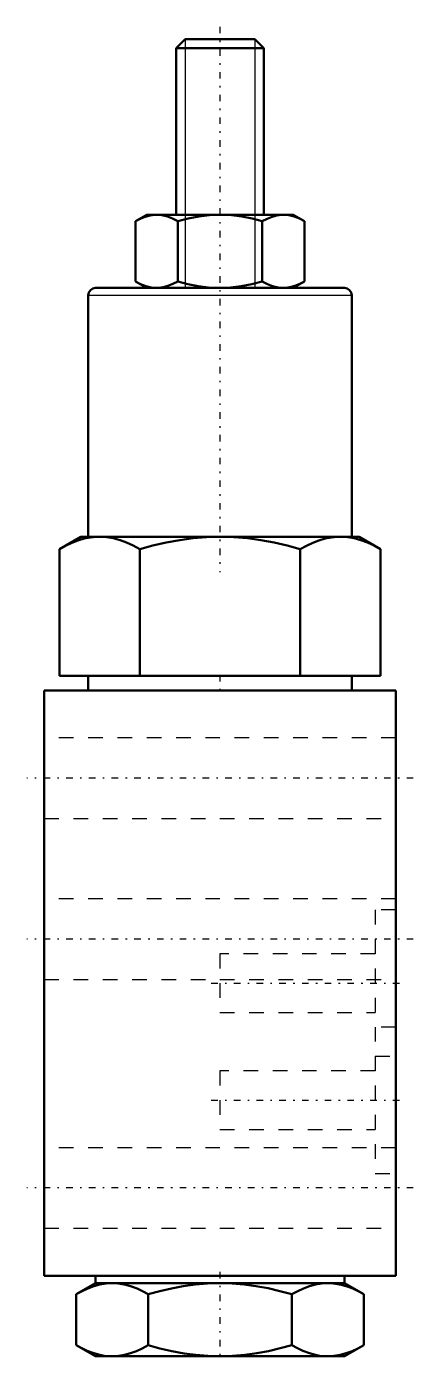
# Model space of a CAD drawing. Header units: millimetres. Extents: x -20 to 135, y -67 to 90.
# Drawn here: x 108.7 to 135.1, y -1.3 to 89.8 of the extents above.
import ezdxf

# ---------------------------------------------------------------- set-up
doc = ezdxf.new("R2010")
doc.units = ezdxf.units.MM
doc.linetypes.add('Center', pattern=[1.5, 0.45, -0.5, 0.05, -0.5])
doc.linetypes.add('Dashed', pattern=[2, 1, -1])
for name, color, linetype, lineweight in [('AM_0', 7, 'Continuous', 50), ('AM_4', 3, 'Continuous', 25), ('AM_5', 3, 'Continuous', 25), ('AM_7', 7, 'Center', 25), ('AM_9', 6, 'Dashed', 25)]:
    doc.layers.add(name, color=color, linetype=linetype, lineweight=lineweight)

msp = doc.modelspace()

# ---------------------------------------------------------------- linework, layer by layer
at = {"layer": 'AM_0'}
for p, q in [((119.529, 88.984), (118.915, 88.37)), ((119.529, 88.984), (124.302, 88.984)), ((124.915, 88.37), (124.302, 88.984)), ((118.915, 88.37), (118.915, 76.984)), ((118.915, 88.37), (124.915, 88.37)), ((124.915, 76.984), (124.915, 88.37)), ((116.915, 76.984), (116.142, 76.537)), ((126.915, 76.984), (116.915, 76.984)), ((127.689, 76.537), (126.915, 76.984)), ((116.142, 76.537), (116.142, 72.43)), ((119.028, 76.537), (119.028, 72.43)), ((124.802, 76.537), (124.802, 72.43)), ((127.689, 76.537), (127.689, 72.43)), ((116.142, 72.43), (116.915, 71.984)), ((126.915, 71.984), (127.689, 72.43)), ((112.915, 71.484), (112.915, 54.984)), ((113.415, 71.984), (130.415, 71.984)), ((130.915, 54.984), (130.915, 71.484)), ((112.415, 54.984), (110.945, 54.135)), ((131.415, 54.984), (112.415, 54.984)), ((132.885, 54.135), (131.415, 54.984)), ((110.945, 54.135), (110.945, 45.484)), ((116.43, 54.135), (116.43, 45.484)), ((127.4, 54.135), (127.4, 45.484)), ((132.885, 54.135), (132.885, 45.484)), ((110.945, 45.484), (132.885, 45.484)), ((112.915, 45.484), (112.915, 44.484)), ((130.915, 44.484), (130.915, 45.484)), ((109.915, 44.484), (133.915, 44.484)), ((109.915, 44.484), (109.915, 4.484)), ((133.915, 44.484), (133.915, 4.484)), ((109.915, 4.484), (133.915, 4.484)), ((113.415, 3.984), (112.1, 3.224)), ((113.415, 4.484), (113.415, 3.984)), ((130.415, 3.984), (113.415, 3.984)), ((130.415, 3.984), (130.415, 4.484)), ((131.73, 3.224), (130.415, 3.984)), ((112.1, -0.257), (112.1, 3.224)), ((117.008, -0.257), (117.008, 3.224)), ((126.823, -0.257), (126.823, 3.224)), ((131.73, -0.257), (131.73, 3.224)), ((112.1, -0.257), (113.415, -1.016)), ((130.415, -1.016), (131.73, -0.257)), ((130.415, -1.016), (113.415, -1.016))]:
    msp.add_line(p, q, dxfattribs=at)
for points in [[(117.585, 76.984), (117.482, 76.981), (117.145, 76.939), (116.811, 76.848), (116.474, 76.712), (116.142, 76.537)], [(119.028, 76.537), (118.677, 76.72), (118.321, 76.861), (117.954, 76.952), (117.585, 76.984)], [(121.915, 76.984), (121.191, 76.953), (120.472, 76.866), (119.745, 76.724), (119.028, 76.537)], [(124.802, 76.537), (124.112, 76.717), (123.412, 76.857), (122.692, 76.949), (121.967, 76.984), (121.915, 76.984)], [(126.245, 76.984), (126.143, 76.981), (125.806, 76.939), (125.471, 76.848), (125.134, 76.712), (124.802, 76.537)], [(127.689, 76.537), (127.337, 76.72), (126.981, 76.861), (126.615, 76.952), (126.245, 76.984)], [(116.142, 72.43), (116.493, 72.247), (116.849, 72.106), (117.216, 72.015), (117.585, 71.984)], [(117.585, 71.984), (117.688, 71.986), (118.025, 72.028), (118.359, 72.119), (118.696, 72.256), (119.028, 72.43)], [(119.028, 72.43), (119.719, 72.25), (120.418, 72.11), (121.138, 72.019), (121.863, 71.984), (121.915, 71.984)], [(121.915, 71.984), (122.639, 72.014), (123.359, 72.102), (124.085, 72.244), (124.802, 72.43)], [(124.802, 72.43), (125.153, 72.247), (125.509, 72.106), (125.876, 72.015), (126.245, 71.984)], [(126.245, 71.984), (126.348, 71.986), (126.685, 72.028), (127.019, 72.119), (127.356, 72.256), (127.689, 72.43)], [(113.688, 54.984), (113.493, 54.979), (113.066, 54.937), (112.64, 54.852), (112.217, 54.727), (111.79, 54.562), (111.366, 54.363), (110.945, 54.135)], [(116.43, 54.135), (115.987, 54.375), (115.538, 54.582), (115.087, 54.751), (114.623, 54.878), (114.156, 54.957), (113.688, 54.984)], [(121.915, 54.984), (121.91, 54.984), (120.993, 54.958), (120.079, 54.882), (119.17, 54.759), (118.249, 54.589), (117.335, 54.379), (116.43, 54.135)], [(127.4, 54.135), (126.512, 54.375), (125.616, 54.582), (124.713, 54.751), (123.785, 54.878), (122.851, 54.957), (121.915, 54.984)], [(130.142, 54.984), (129.947, 54.979), (129.52, 54.937), (129.095, 54.852), (128.672, 54.727), (128.244, 54.562), (127.82, 54.363), (127.4, 54.135)], [(132.885, 54.135), (132.441, 54.375), (131.993, 54.582), (131.541, 54.751), (131.077, 54.878), (130.61, 54.957), (130.142, 54.984)], [(112.1, 3.224), (112.497, 3.439), (112.898, 3.624), (113.302, 3.775), (113.717, 3.889), (114.135, 3.96), (114.554, 3.984)], [(114.554, 3.984), (114.728, 3.98), (115.11, 3.942), (115.491, 3.866), (115.87, 3.754), (116.252, 3.606), (116.632, 3.429), (117.008, 3.224)], [(117.008, 3.224), (117.799, 3.439), (118.598, 3.623), (119.403, 3.774), (120.23, 3.888), (121.063, 3.959), (121.897, 3.984), (121.915, 3.984)], [(121.915, 3.984), (122.736, 3.961), (123.555, 3.893), (124.369, 3.783), (125.194, 3.631), (126.012, 3.443), (126.823, 3.224)], [(126.823, 3.224), (127.22, 3.439), (127.621, 3.624), (128.025, 3.775), (128.44, 3.889), (128.858, 3.96), (129.276, 3.984)], [(129.276, 3.984), (129.451, 3.98), (129.833, 3.942), (130.214, 3.866), (130.592, 3.754), (130.975, 3.606), (131.354, 3.429), (131.73, 3.224)], [(114.554, -1.016), (114.379, -1.012), (113.997, -0.974), (113.616, -0.898), (113.238, -0.786), (112.856, -0.639), (112.476, -0.461), (112.1, -0.257)], [(117.008, -0.257), (116.611, -0.472), (116.21, -0.657), (115.805, -0.808), (115.39, -0.922), (114.973, -0.992), (114.554, -1.016)], [(121.915, -1.016), (121.094, -0.993), (120.275, -0.926), (119.461, -0.816), (118.636, -0.664), (117.818, -0.476), (117.008, -0.257)], [(126.823, -0.257), (126.031, -0.471), (125.232, -0.656), (124.427, -0.807), (123.6, -0.921), (122.767, -0.991), (121.933, -1.016), (121.915, -1.016)], [(129.276, -1.016), (129.102, -1.012), (128.72, -0.974), (128.339, -0.898), (127.96, -0.786), (127.578, -0.639), (127.199, -0.461), (126.823, -0.257)], [(131.73, -0.257), (131.333, -0.472), (130.932, -0.657), (130.528, -0.808), (130.113, -0.922), (129.695, -0.992), (129.276, -1.016)]]:
    msp.add_lwpolyline(points, dxfattribs=at)
for centre, start, end in [((113.415, 71.484), 90, 180), ((130.415, 71.484), 360, 90)]:
    msp.add_arc(centre, 0.5, start, end, dxfattribs=at)
at = {"layer": 'AM_4'}
msp.add_line((112.915, 71.484), (130.915, 71.484), dxfattribs=at)
at = {"layer": 'AM_5'}
for p, q in [((119.529, 88.984), (119.529, 71.984)), ((124.302, 88.984), (124.302, 71.984)), ((118.915, 71.984), (119.529, 71.984)), ((124.915, 71.984), (124.302, 71.984))]:
    msp.add_line(p, q, dxfattribs=at)
at = {"layer": 'AM_7'}
for p, q in [((121.915, 89.834), (121.915, 52.559)), ((121.915, 45.534), (121.915, 44.434)), ((135.115, 38.484), (108.715, 38.484)), ((135.115, 27.484), (108.715, 27.484)), ((121.315, 24.484), (134.515, 24.484)), ((121.315, 16.484), (134.515, 16.484)), ((135.115, 10.484), (108.715, 10.484)), ((121.915, 4.759), (121.915, -1.291))]:
    msp.add_line(p, q, dxfattribs=at)
at = {"layer": 'AM_9'}
for p, q in [((133.915, 41.234), (109.915, 41.234)), ((109.915, 35.734), (133.915, 35.734)), ((133.915, 30.234), (109.915, 30.234)), ((132.515, 29.484), (132.515, 11.484)), ((133.915, 29.484), (132.515, 29.484)), ((132.515, 26.484), (121.915, 26.484)), ((121.915, 26.484), (121.915, 22.484)), ((109.915, 24.734), (133.915, 24.734)), ((121.915, 22.484), (132.515, 22.484)), ((133.915, 21.484), (132.515, 21.484)), ((132.515, 19.484), (133.915, 19.484)), ((132.515, 18.484), (121.915, 18.484)), ((121.915, 18.484), (121.915, 14.484)), ((121.915, 14.484), (132.515, 14.484)), ((133.915, 13.234), (109.915, 13.234)), ((132.515, 11.484), (133.915, 11.484)), ((109.915, 7.734), (133.915, 7.734))]:
    msp.add_line(p, q, dxfattribs=at)

doc.saveas('drawing.dxf')
